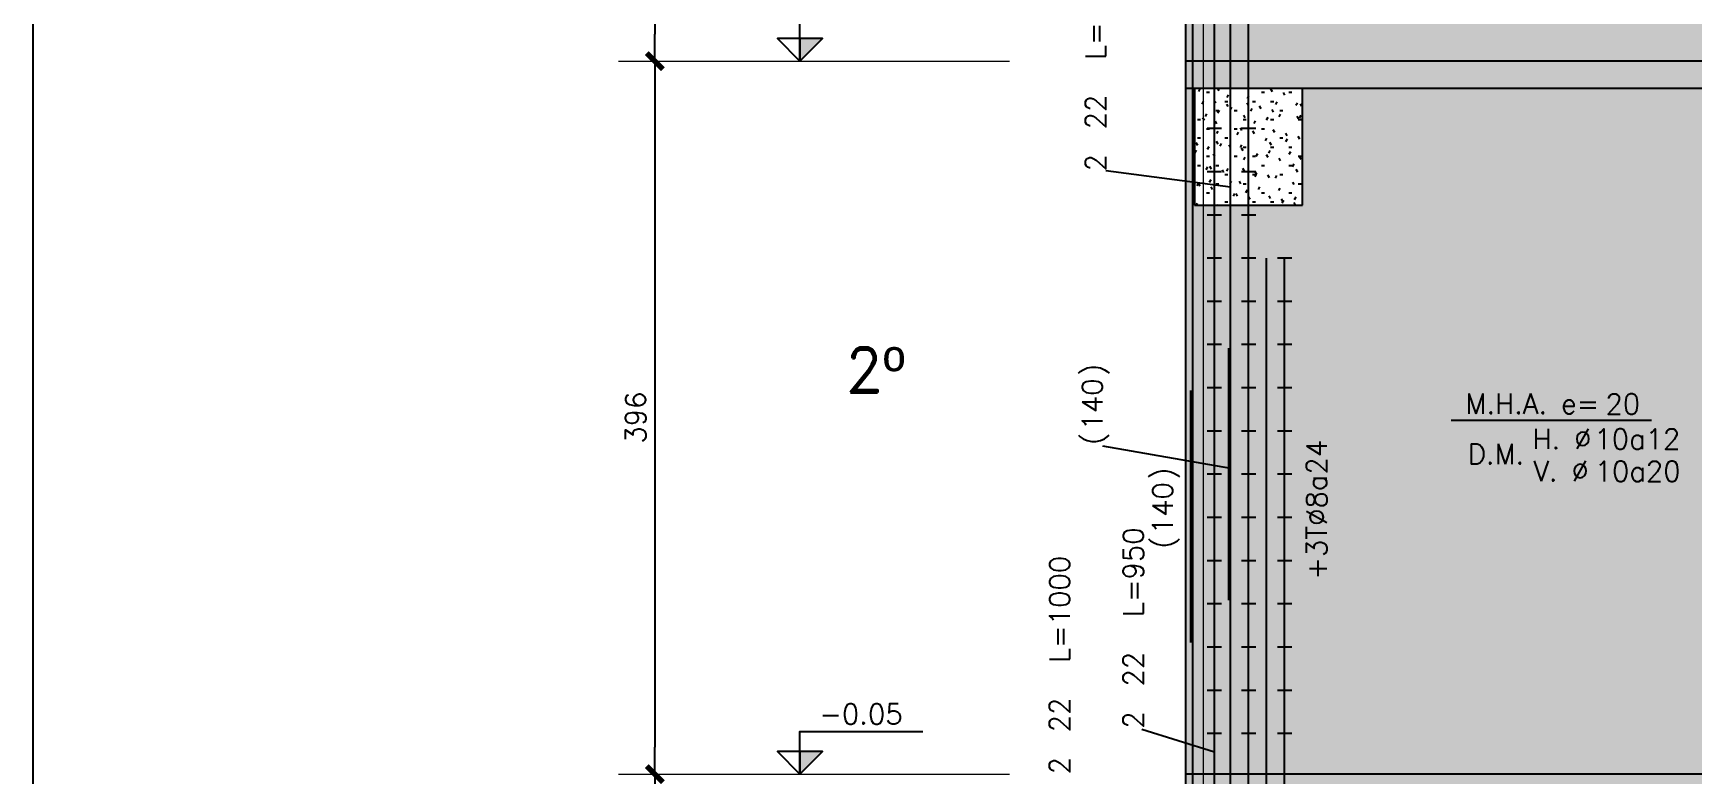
# Model space of a CAD drawing. Extents: x -58 to 5689, y 66 to 4123.
# Drawn here: x -58 to 864, y 2497 to 2909 of the extents above; entities that cross this region are included whole.
import ezdxf
from ezdxf.enums import TextEntityAlignment as Align

# ---------------------------------------------------------------- set-up
doc = ezdxf.new("R2010")
doc.units = 0
doc.header["$LTSCALE"] = 30
doc.header["$MEASUREMENT"] = 0
doc.layers.get('0').update_dxf_attribs({"linetype": 'CONTINUOUS'})
doc.layers.add("EJE1''$0$RLA-ACHURADO", color=30, linetype='CONTINUOUS', transparency=0.7)
for name, color, linetype, lineweight in [("EJE1''$0$RLA-CONTORNO", 30, 'CONTINUOUS', 25), ("EJE1''$0$RLA-EJES", 1, 'CONTINUOUS', 9), ("EJE1''$0$RLA-NIVEL-1", 1, 'CONTINUOUS', 9)]:
    doc.layers.add(name, color=color, linetype=linetype, lineweight=lineweight)
for name, color, linetype in [("EJE1''$0$RLA-COTAS1", 2, 'CONTINUOUS'), ("EJE1''$0$RLA-COTAS2", 1, 'CONTINUOUS'), ("EJE1''$0$RLA-FE", 7, 'CONTINUOUS'), ("EJE1''$0$RLA-TEXTOS-FE", 9, 'CONTINUOUS'), ("EJE1''$0$RLA-TEXTOS2", 6, 'CONTINUOUS'), ("EJE1''$0$TEXTOS-FE", 9, 'CONTINUOUS'), ("EJE1''$0$TEXTOS1", 9, 'CONTINUOUS'), ('RLA-FORMATO', 7, 'CONTINUOUS')]:
    doc.layers.add(name, color=color, linetype=linetype)
doc.styles.add("EJE1''$0$RomanD", font='romand.shx', dxfattribs={"height": 31.5})
doc.styles.add("EJE1''$0$ROMANS", font='romans.shx', dxfattribs={"height": 11.25})
doc.dimstyles.new("EJE1''$0$ING-50", dxfattribs={"dimscale": 50, "dimtxt": 0.27, "dimasz": 0.3, "dimexe": 0, "dimexo": 0, "dimgap": 0.1, "dimtad": 1, "dimdec": 1, "dimzin": 12, "dimdsep": 46, "dimtxsty": "EJE1''$0$ROMANS", "dimblk": "EJE1''$0$TICK1", "dimblk1": "EJE1''$0$TICK1", "dimblk2": "EJE1''$0$TICK1", "dimcen": 0.09, "dimclrd": 2, "dimclre": 1, "dimclrt": 3, "dimadec": 0, "dimazin": 0, "dimtfac": 1, "dimtdec": 0, "dimtix": 1, "dimtmove": 2, "dimatfit": 3, "dimldrblk": "EJE1''$0$TICK1", "dimfxl": 0, "dimfxlon": 1, "dimtolj": 1, "dimtzin": 0, "dimarcsym": 0})
pattern_1 = [(0, (-2068.284, -603.987), (20.32, 5.08), [1.676, -13.564, 1.676, -13.564, -81.28]), (0, (-2068.284, -603.987), (20.32, 5.08), [-30.48, 1.676, -28.804, 1.676, -13.564, -35.56]), (0, (-2068.284, -603.987), (20.32, 5.08), [-76.2, 1.676, -8.484, 1.676, -23.724]), (120, (-2060.664, -601.447), (-14.559409, 15.057636), [1.676, -13.564, 1.676, -13.564, -81.28]), (120, (-2060.664, -601.447), (-14.559409, 15.057636), [-30.48, 1.676, -28.804, 1.676, -13.564, -35.56]), (120, (-2060.664, -601.447), (-14.559409, 15.057636), [-76.2, 1.676, -8.484, 1.676, -23.724]), (240, (-2058.124, -591.287), (-5.760591, -20.137636), [1.676, -13.564, 1.676, -13.564, -81.28]), (240, (-2058.124, -591.287), (-5.760591, -20.137636), [-30.48, 1.676, -28.804, 1.676, -13.564, -35.56]), (240, (-2058.124, -591.287), (-5.760591, -20.137636), [-76.2, 1.676, -8.484, 1.676, -23.724])]

# ---------------------------------------------------------------- blocks, each defined once
blk = doc.blocks.new("EJE1''$0$TICK1")
at = {"color": 2}
for points in [[(0, 0), (-1, 0)], [(0, 0), (1, 0)]]:
    blk.add_lwpolyline(points, dxfattribs=at)
at = {"color": 2, "const_width": 0.2}
blk.add_lwpolyline([(-0.3, -0.3), (0.3, 0.3)], dxfattribs=at)
blk = doc.blocks.new("EJE1''$0$DIMBLOCK7-EJE 1__")
at = {"layer": "EJE1''$0$RLA-COTAS1", "color": 2, "lineweight": -2, "transparency": 16777216}
blk.add_line((-2724.26, 772), (-2724.26, 406), dxfattribs=at)
at = {"layer": "EJE1''$0$RLA-COTAS1", "color": 2, "lineweight": -2, "transparency": 16777216, "xscale": 15, "yscale": 15, "zscale": 15}
for p, rotation in [((-2724.26, 787), 90), ((-2724.26, 391), 270)]:
    blk.add_blockref("EJE1''$0$TICK1", p, dxfattribs=dict(at, rotation=rotation))
at = {"layer": "EJE1''$0$RLA-COTAS1", "color": 3, "transparency": 16777216, "insert": (-2734.89, 589), "char_height": 11.25, "attachment_point": 5, "rotation": 90, "style": "EJE1''$0$ROMANS"}
blk.add_mtext('\\A1;396', dxfattribs=at)
blk = doc.blocks.new("EJE1''$0$DIMBLOCK8-EJE 1__")
at = {"layer": "EJE1''$0$RLA-COTAS1", "color": 2, "lineweight": -2, "transparency": 16777216}
blk.add_line((-2724.26, 376), (-2724.26, 10), dxfattribs=at)
at = {"layer": "EJE1''$0$RLA-COTAS1", "color": 2, "lineweight": -2, "transparency": 16777216, "xscale": 15, "yscale": 15, "zscale": 15}
for p, rotation in [((-2724.26, 391), 90), ((-2724.26, -5), 270)]:
    blk.add_blockref("EJE1''$0$TICK1", p, dxfattribs=dict(at, rotation=rotation))
at = {"layer": "EJE1''$0$RLA-COTAS1", "color": 3, "transparency": 16777216, "insert": (-2734.89, 193), "char_height": 11.25, "attachment_point": 5, "rotation": 90, "style": "EJE1''$0$ROMANS"}
blk.add_mtext('\\A1;396', dxfattribs=at)
blk = doc.blocks.new("EJE1''$0$DIMBLOCK9-EJE 1__")
at = {"layer": "EJE1''$0$RLA-COTAS1", "color": 2, "lineweight": -2, "transparency": 16777216}
blk.add_line((-2724.26, -20), (-2724.26, -386), dxfattribs=at)
at = {"layer": "EJE1''$0$RLA-COTAS1", "color": 2, "lineweight": -2, "transparency": 16777216, "xscale": 15, "yscale": 15, "zscale": 15}
for p, rotation in [((-2724.26, -5), 90), ((-2724.26, -401), 270)]:
    blk.add_blockref("EJE1''$0$TICK1", p, dxfattribs=dict(at, rotation=rotation))
at = {"layer": "EJE1''$0$RLA-COTAS1", "color": 3, "transparency": 16777216, "insert": (-2734.89, -203), "char_height": 11.25, "attachment_point": 5, "rotation": 90, "style": "EJE1''$0$ROMANS"}
blk.add_mtext('\\A1;396', dxfattribs=at)
blk = doc.blocks.new("EJE1''$0$nivel-el")
blk.add_hatch(color=1).paths.add_polyline_path([(0, 0), (12.5, 12.5), (0, 12.5)])
at = {"color": 3}
blk.add_lwpolyline([(0, 0), (12.5, 12.5), (-12.5, 12.5), (0, 0), (0, 23.61), (68.35, 23.61)], dxfattribs=at)
blk.add_lwpolyline([(0, 0), (12.5, 12.5), (0, 12.5), (0, 0)])
at = {"color": 3, "style": "EJE1''$0$ROMANS", "flags": 4}
blk.add_attdef('%%P0.00', text='', height=11.25, dxfattribs=at).set_placement((33.96, 27.67), align=Align.CENTER)
blk = doc.blocks.new('*U31')
at = {"layer": "EJE1''$0$TEXTOS1", "color": 5}
blk.add_line((-55.6, 0), (55.6, 0), dxfattribs=at)
at = {"layer": "EJE1''$0$TEXTOS-FE", "color": 9, "style": "EJE1''$0$ROMANS"}
for s, p in [('H. %%C', (5.91, -15.98)), ('D.M.', (-30.78, -24.35)), ('V. %%C', (5.39, -33.82))]:
    blk.add_text(s, height=11.25, dxfattribs=at).set_placement(p, align=Align.CENTER)
at = {"layer": "EJE1''$0$TEXTOS-FE", "color": 9, "style": "EJE1''$0$ROMANS", "flags": 12}
for tag, p in [('MALLA_2', (23.91, -16.08)), ('MALLA_3', (24.04, -33.98))]:
    blk.add_attdef(tag, p, '', height=11.25, dxfattribs=at)
at = {"layer": "EJE1''$0$TEXTOS1", "color": 9, "style": "EJE1''$0$ROMANS"}
blk.add_text('M.H.A. e=', height=11.25, dxfattribs=at).set_placement((-10.55, 3.6), align=Align.CENTER)
at = {"layer": "EJE1''$0$TEXTOS1", "color": 9, "style": "EJE1''$0$ROMANS", "flags": 12}
blk.add_attdef('ESPESOR', (30.06, 3.44), '', height=11.25, dxfattribs=at)
blk = doc.blocks.new('*U52')
at = {"layer": "EJE1''$0$RLA-FE"}
for p, q in [((0, 0), (1078.21, 0)), ((1078.21, 0), (1128.21, 0)), ((1128.21, 0), (1160, 0)), ((1160, 0), (1160, 0))]:
    blk.add_line(p, q, dxfattribs=at)
at = {"layer": "EJE1''$0$RLA-FE", "color": 3, "style": "EJE1''$0$ROMANS", "flags": 8}
for tag, p in [('F=', (249.88, 9.32)), ('NUM', (264.29, 9.32))]:
    blk.add_attdef(tag, text='', height=11.25, dxfattribs=at).set_placement(p, align=Align.RIGHT)
at = {"layer": "EJE1''$0$RLA-FE", "color": 3, "style": "EJE1''$0$ROMANS"}
for tag, p, flags in [('PHI', (268.18, 9.54), 14), ('DIAM', (278.04, 9.32), 12), ('MINUS', (300.06, 9.32), 13), ('MARK', (313.45, 9.32), 13), ('TEXTO_FE1', (316.75, 9.32), 8), ('TEXTO_FE2', (384.27, 9.34), 8), ('TIPO', (578.8, -75.78), 13), ('NVECES', (564.93, -94.72), 13), ('NUMFE', (568.86, -114.48), 13), ('CAPA', (577.06, -133.6), 13), ('DESPLAZA', (278.34, -151.59), 13), ('ESPACIO', (284.39, -169.95), 13), ('CANT', (298.23, -188.75), 13)]:
    blk.add_attdef(tag, p, '', height=11.25, dxfattribs=dict(at, flags=flags))
blk = doc.blocks.new('*U49')
at = {"layer": "EJE1''$0$RLA-FE"}
for p, q in [((0, 0), (0, 0)), ((0, 0), (818.21, 0)), ((818.21, 0), (868.21, 0)), ((868.21, 0), (900, 0)), ((900, 0), (900, 0))]:
    blk.add_line(p, q, dxfattribs=at)
at = {"layer": "EJE1''$0$RLA-FE", "color": 3, "style": "EJE1''$0$ROMANS", "flags": 8}
for tag, p in [('F=', (358.44, 9.32)), ('NUM', (372.85, 9.32))]:
    blk.add_attdef(tag, text='', height=11.25, dxfattribs=at).set_placement(p, align=Align.RIGHT)
at = {"layer": "EJE1''$0$RLA-FE", "color": 3, "style": "EJE1''$0$ROMANS"}
for tag, p, flags in [('PHI', (376.74, 9.54), 14), ('DIAM', (386.6, 9.32), 12), ('MINUS', (408.62, 9.32), 13), ('MARK', (422.01, 9.32), 13), ('TEXTO_FE1', (425.31, 9.32), 8), ('TEXTO_FE2', (492.83, 9.34), 8), ('TIPO', (448.8, -75.78), 13), ('NVECES', (434.93, -94.72), 13), ('NUMFE', (438.86, -114.48), 13), ('CAPA', (447.06, -133.6), 13), ('DESPLAZA', (278.34, -151.59), 13), ('ESPACIO', (284.39, -169.95), 13), ('CANT', (298.23, -188.75), 13)]:
    blk.add_attdef(tag, p, '', height=11.25, dxfattribs=dict(at, flags=flags))
blk = doc.blocks.new('*U46')
at = {"layer": "EJE1''$0$RLA-FE", "color": 6}
blk.add_line((0, 1), (140, 1), dxfattribs=at)
at = {"layer": "EJE1''$0$RLA-FE", "color": 3, "style": "EJE1''$0$ROMANS", "flags": 8}
for tag, p in [('(', (55.66, 11.14)), ('EMP', (74.68, 11.14)), (')', (93.99, 11.14))]:
    blk.add_attdef(tag, text='', height=11.25, dxfattribs=at).set_placement(p, align=Align.CENTER)
blk = doc.blocks.new('*U60')
at = {"layer": "EJE1''$0$RLA-FE"}
blk.add_line((0, 0), (868.21, 0), dxfattribs=at)
at = {"layer": "EJE1''$0$RLA-FE", "color": 3, "style": "EJE1''$0$ROMANS", "flags": 8}
for tag, p in [('F=', (297.46, 39.32)), ('NUM', (311.87, 39.32))]:
    blk.add_attdef(tag, text='', height=11.25, dxfattribs=at).set_placement(p, align=Align.RIGHT)
at = {"layer": "EJE1''$0$RLA-FE", "color": 3, "style": "EJE1''$0$ROMANS"}
for tag, p, flags in [('PHI', (315.77, 39.54), 14), ('DIAM', (325.63, 39.32), 12), ('MINUS', (347.64, 39.32), 13), ('MARK', (361.04, 39.32), 13), ('TEXTO_FE1', (364.34, 39.32), 8), ('TEXTO_FE2', (431.86, 39.34), 8), ('TIPO', (473.8, -75.78), 13), ('NVECES', (459.93, -94.72), 13), ('NUMFE', (463.86, -114.48), 13), ('CAPA', (472.06, -133.6), 13), ('DESPLAZA', (278.34, -151.59), 13), ('ESPACIO', (284.39, -169.95), 13), ('CANT', (298.23, -188.75), 13)]:
    blk.add_attdef(tag, p, '', height=11.25, dxfattribs=dict(at, flags=flags))
blk = doc.blocks.new('*U54')
at = {"layer": "EJE1''$0$RLA-FE"}
for p, q in [((0, -33), (0, 0)), ((0, 0), (628.21, 0)), ((628.21, 0), (678.21, 0)), ((678.21, 0), (710, 0)), ((710, 0), (710, 0))]:
    blk.add_line(p, q, dxfattribs=at)
at = {"layer": "EJE1''$0$RLA-FE", "color": 3, "style": "EJE1''$0$ROMANS", "flags": 8}
for tag, p in [('F=', (100.49, 69.32)), ('NUM', (114.9, 69.32))]:
    blk.add_attdef(tag, text='', height=11.25, dxfattribs=at).set_placement(p, align=Align.RIGHT)
at = {"layer": "EJE1''$0$RLA-FE", "color": 3, "style": "EJE1''$0$ROMANS"}
for tag, p, flags in [('PHI', (118.8, 69.54), 14), ('DIAM', (128.65, 69.32), 12), ('MINUS', (150.67, 69.32), 13), ('MARK', (164.06, 69.32), 13), ('TEXTO_FE1', (167.36, 69.32), 8), ('TEXTO_FE2', (234.89, 69.34), 8), ('TIPO', (353.8, -75.78), 13), ('NVECES', (339.93, -94.72), 13), ('NUMFE', (343.86, -114.48), 13), ('CAPA', (352.06, -133.6), 13), ('DESPLAZA', (278.34, -151.59), 13), ('ESPACIO', (284.39, -169.95), 13), ('CANT', (298.23, -188.75), 13)]:
    blk.add_attdef(tag, p, '', height=11.25, dxfattribs=dict(at, flags=flags))
blk = doc.blocks.new('*U48')
at = {"layer": "EJE1''$0$RLA-FE"}
for p, q in [((0, 0), (0, 0)), ((0, 0), (568.21, 0)), ((568.21, 0), (618.21, 0)), ((618.21, 0), (650, 0)), ((650, 0), (650, 0))]:
    blk.add_line(p, q, dxfattribs=at)
at = {"layer": "EJE1''$0$RLA-FE", "color": 3, "style": "EJE1''$0$ROMANS", "flags": 8}
for tag, p in [('F=', (233.44, 69.32)), ('NUM', (247.85, 69.32))]:
    blk.add_attdef(tag, text='', height=11.25, dxfattribs=at).set_placement(p, align=Align.RIGHT)
at = {"layer": "EJE1''$0$RLA-FE", "color": 3, "style": "EJE1''$0$ROMANS"}
for tag, p, flags in [('PHI', (251.74, 69.54), 14), ('DIAM', (261.6, 69.32), 12), ('MINUS', (283.62, 69.32), 13), ('MARK', (297.01, 69.32), 13), ('TEXTO_FE1', (300.31, 69.32), 8), ('TEXTO_FE2', (367.83, 69.34), 8), ('TIPO', (323.8, -75.78), 13), ('NVECES', (309.93, -94.72), 13), ('NUMFE', (313.86, -114.48), 13), ('CAPA', (322.06, -133.6), 13), ('DESPLAZA', (278.34, -151.59), 13), ('ESPACIO', (284.39, -169.95), 13), ('CANT', (298.23, -188.75), 13)]:
    blk.add_attdef(tag, p, '', height=11.25, dxfattribs=dict(at, flags=flags))
blk = doc.blocks.new('*U61')
at = {"layer": "EJE1''$0$RLA-FE", "color": 6}
blk.add_line((0, 1), (140, 1), dxfattribs=at)
at = {"layer": "EJE1''$0$RLA-FE", "color": 3, "style": "EJE1''$0$ROMANS", "flags": 8}
for tag, p in [('(', (89.75, 71.14)), (')', (128.08, 71.14)), ('EMP', (108.77, 71.14))]:
    blk.add_attdef(tag, text='', height=11.25, dxfattribs=at).set_placement(p, align=Align.CENTER)
blk = doc.blocks.new('*U59')
at = {"layer": "EJE1''$0$RLA-FE"}
blk.add_line((0, 0), (918.21, 0), dxfattribs=at)
at = {"layer": "EJE1''$0$RLA-FE", "color": 3, "style": "EJE1''$0$ROMANS"}
for tag, p, flags in [('PHI', (266.84, 99.54), 14), ('DIAM', (276.7, 99.32), 12), ('MINUS', (298.72, 99.32), 13), ('MARK', (312.11, 99.32), 13), ('TEXTO_FE1', (315.41, 99.32), 8), ('TEXTO_FE2', (382.93, 99.34), 8), ('TIPO', (498.8, -75.78), 13), ('NVECES', (484.93, -94.72), 13), ('NUMFE', (488.86, -114.48), 13), ('CAPA', (497.06, -133.6), 13), ('DESPLAZA', (278.34, -151.59), 13), ('ESPACIO', (284.39, -169.95), 13), ('CANT', (298.23, -188.75), 13)]:
    blk.add_attdef(tag, p, '', height=11.25, dxfattribs=dict(at, flags=flags))
at = {"layer": "EJE1''$0$RLA-FE", "color": 3, "style": "EJE1''$0$ROMANS", "flags": 8}
for tag, p in [('F=', (248.54, 99.32)), ('NUM', (262.95, 99.32))]:
    blk.add_attdef(tag, text='', height=11.25, dxfattribs=at).set_placement(p, align=Align.RIGHT)
blk = doc.blocks.new('*U57')
at = {"layer": "EJE1''$0$RLA-FE"}
for p, q in [((0, 40), (0, 0)), ((0, 0), (678.21, 0)), ((678.21, 0), (728.21, 0)), ((728.21, 0), (760, 0)), ((760, 0), (760, 0))]:
    blk.add_line(p, q, dxfattribs=at)
at = {"layer": "EJE1''$0$RLA-FE", "color": 3, "style": "EJE1''$0$ROMANS", "flags": 8}
for tag, p in [('F=', (154.66, -52.26)), ('NUM', (169.07, -52.26))]:
    blk.add_attdef(tag, text='', height=11.25, dxfattribs=at).set_placement(p, align=Align.RIGHT)
at = {"layer": "EJE1''$0$RLA-FE", "color": 3, "style": "EJE1''$0$ROMANS"}
for tag, p, flags in [('PHI', (172.97, -52.05), 14), ('DIAM', (182.82, -52.26), 12), ('MINUS', (204.84, -52.26), 13), ('MARK', (218.23, -52.26), 13), ('TEXTO_FE1', (221.54, -52.26), 8), ('TEXTO_FE2', (289.06, -52.24), 8), ('TIPO', (378.8, -75.78), 13), ('NVECES', (364.93, -94.72), 13), ('NUMFE', (368.86, -114.48), 13), ('CAPA', (377.06, -133.6), 13), ('DESPLAZA', (278.34, -151.59), 13), ('ESPACIO', (284.39, -169.95), 13), ('CANT', (298.23, -188.75), 13)]:
    blk.add_attdef(tag, p, '', height=11.25, dxfattribs=dict(at, flags=flags))
blk = doc.blocks.new('*U58')
at = {"layer": "EJE1''$0$RLA-FE"}
for p, q in [((0, 40), (0, 0)), ((0, 0), (678.21, 0)), ((678.21, 0), (728.21, 0)), ((728.21, 0), (760, 0)), ((760, 0), (760, 0))]:
    blk.add_line(p, q, dxfattribs=at)
at = {"layer": "EJE1''$0$RLA-FE", "color": 3, "style": "EJE1''$0$ROMANS", "flags": 8}
for tag, p in [('F=', (162.15, -21.3)), ('NUM', (176.56, -21.3))]:
    blk.add_attdef(tag, text='', height=11.25, dxfattribs=at).set_placement(p, align=Align.RIGHT)
at = {"layer": "EJE1''$0$RLA-FE", "color": 3, "style": "EJE1''$0$ROMANS"}
for tag, p, flags in [('PHI', (180.46, -21.08), 14), ('DIAM', (190.31, -21.3), 12), ('MINUS', (212.33, -21.3), 13), ('MARK', (225.72, -21.3), 13), ('TEXTO_FE1', (229.02, -21.3), 8), ('TEXTO_FE2', (296.54, -21.28), 8), ('TIPO', (378.8, -75.78), 13), ('NVECES', (364.93, -94.72), 13), ('NUMFE', (368.86, -114.48), 13), ('CAPA', (377.06, -133.6), 13), ('DESPLAZA', (278.34, -151.59), 13), ('ESPACIO', (284.39, -169.95), 13), ('CANT', (298.23, -188.75), 13)]:
    blk.add_attdef(tag, p, '', height=11.25, dxfattribs=dict(at, flags=flags))
blk = doc.blocks.new('*U62')
at = {"layer": "EJE1''$0$RLA-FE", "color": 1}
blk.add_line((-4, 0), (4, 0), dxfattribs=at)
blk = doc.blocks.new('*U63')
at = {"layer": "EJE1''$0$RLA-COTAS2", "color": 0, "linetype": 'ByBlock', "lineweight": -2, "transparency": 16777216}
for p in [(0, 264), (0, 240), (0, 216), (0, 192), (0, 168), (0, 144), (0, 120), (0, 96), (0, 72), (0, 48), (0, 24), (0, 0)]:
    blk.add_blockref('*U62', p, dxfattribs=at)
blk = doc.blocks.new('*U64')
at = {"layer": "EJE1''$0$RLA-FE", "color": 1}
blk.add_line((-4, 0), (4, 0), dxfattribs=at)
blk = doc.blocks.new('*U65')
at = {"layer": "EJE1''$0$RLA-COTAS2", "color": 0, "linetype": 'ByBlock', "lineweight": -2, "transparency": 16777216}
for p in [(0, 336), (0, 312), (0, 288), (0, 264), (0, 240), (0, 216), (0, 192), (0, 168), (0, 144), (0, 120), (0, 96), (0, 72), (0, 48), (0, 24), (0, 0)]:
    blk.add_blockref('*U64', p, dxfattribs=at)
blk = doc.blocks.new('*U66')
at = {"layer": "EJE1''$0$RLA-FE", "color": 1}
blk.add_line((-4, 0), (4, 0), dxfattribs=at)
blk = doc.blocks.new('*U67')
at = {"layer": "EJE1''$0$RLA-COTAS2", "color": 0, "linetype": 'ByBlock', "lineweight": -2, "transparency": 16777216}
for p in [(0, 336), (0, 312), (0, 288), (0, 264), (0, 240), (0, 216), (0, 192), (0, 168), (0, 144), (0, 120), (0, 96), (0, 72), (0, 48), (0, 24), (0, 0)]:
    blk.add_blockref('*U66', p, dxfattribs=at)
blk = doc.blocks.new("EJE1''")
at = {"layer": "EJE1''$0$RLA-ACHURADO"}
h = blk.add_hatch(dxfattribs=at)
h.set_pattern_fill('SAND - DENSE', color=256, style=0, pattern_type=2)
h.set_pattern_definition(pattern_1)
h.paths.add_polyline_path([(-2424.52, 391), (-2054.52, 391), (-2054.52, 772), (-2364.52, 772), (-2364.52, 707), (-2424.52, 707), (-2424.52, 772), (-2429.52, 772), (-2429.52, 391)], flags=0)
h.paths.add_polyline_path([(-2024.52, 391), (-1764.52, 391), (-1764.52, 787), (-2024.52, 787), (-2024.52, 772)], flags=0)
h = blk.add_hatch(dxfattribs=at)
h.set_pattern_fill('SAND - DENSE', color=256, style=0, pattern_type=2)
h.set_pattern_definition(pattern_1)
h.paths.add_polyline_path([(-2054.52, -5), (-2054.52, 376), (-2364.52, 376), (-2364.52, 311), (-2424.52, 311), (-2424.52, 376), (-2429.52, 376), (-2429.52, -5)], flags=0)
h.paths.add_polyline_path([(-2024.52, -5), (-1764.52, -5), (-1764.52, 391), (-2024.52, 391), (-2024.52, 307.29)], flags=0)
h = blk.add_hatch(dxfattribs=at)
h.set_pattern_fill('SAND - DENSE', color=256, style=0, pattern_type=2)
h.set_pattern_definition(pattern_1)
h.paths.add_polyline_path([(-2024.52, 376), (-2024.52, 391), (-2429.52, 391), (-2429.52, 376)], flags=0)
h.paths.add_polyline_path([(-1764.52, 376), (-1640.39, 376), (-1640.39, 391), (-1764.52, 391)], flags=0)
h = blk.add_hatch(dxfattribs=at)
h.set_pattern_fill('SAND - DENSE', color=256, style=0, pattern_type=2)
h.set_pattern_definition(pattern_1)
h.paths.add_polyline_path([(-2364.52, 311), (-2364.52, 376), (-2424.52, 376), (-2424.52, 311)], flags=0)
h = blk.add_hatch(dxfattribs=at)
h.set_pattern_fill('SAND - DENSE', color=256, style=0, pattern_type=2)
h.set_pattern_definition(pattern_1)
h.paths.add_polyline_path([(-2024.52, -20), (-2024.52, -5), (-2429.52, -5), (-2429.52, -20)], flags=0)
h.paths.add_polyline_path([(-1764.52, -20), (-1640.39, -20), (-1640.39, -5), (-1764.52, -5)], flags=0)
at = {"layer": "EJE1''$0$RLA-CONTORNO"}
for p, q in [((-2429.52, 772), (-2429.52, 391)), ((-2024.52, 391), (-2429.52, 391)), ((-2429.52, 391), (-2429.52, 376)), ((-2429.52, 376), (-2429.52, -5)), ((-2429.52, 376), (-2424.52, 376)), ((-2424.52, 376), (-2424.52, 311)), ((-2424.52, 376), (-2364.52, 376)), ((-2364.52, 376), (-2024.52, 376)), ((-2364.52, 311), (-2364.52, 376)), ((-2424.52, 311), (-2364.52, 311)), ((-2024.52, -5), (-2429.52, -5)), ((-2429.52, -5), (-2429.52, -20))]:
    blk.add_line(p, q, dxfattribs=at)
at = {"layer": "EJE1''$0$RLA-EJES"}
for p, q in [((-2419.52, -973.11), (-2419.52, 1463)), ((-2394.52, -536.03), (-2394.52, 1447.97))]:
    blk.add_line(p, q, dxfattribs=at)
at = {"layer": "EJE1''$0$RLA-FE", "color": 2}
for p, q in [((-2473.84, 330.24), (-2404.52, 321.15)), ((-2475.66, 177.23), (-2404.52, 164.95)), ((-2453.86, 19.93), (-2413.52, 7.33))]:
    blk.add_line(p, q, dxfattribs=at)
at = {"layer": "EJE1''$0$RLA-NIVEL-1"}
for p, q in [((-2744.52, 391), (-2527.21, 391)), ((-2744.52, -5), (-2527.21, -5))]:
    blk.add_line(p, q, dxfattribs=at)
ref = blk.add_blockref("EJE1''$0$nivel-el", (-2643.74, 391))
ref.add_attrib('%%P0.00', '+3.91', dxfattribs={"color": 3, "height": 11.25, "style": "EJE1''$0$ROMANS"}).set_placement((-2609.78, 418.67), align=Align.CENTER)
ref = blk.add_blockref('*U61', (-2404.52, 91.5), dxfattribs=dict(rotation=90))
ref.add_attrib('EMP', '140', dxfattribs={"layer": "EJE1''$0$RLA-FE", "color": 3, "height": 11.25, "rotation": 90, "style": "EJE1''$0$ROMANS"}).set_placement((-2475.66, 200.27), align=Align.CENTER)
ref.add_attrib('(', '(', dxfattribs={"layer": "EJE1''$0$RLA-FE", "color": 3, "height": 11.25, "rotation": 90, "style": "EJE1''$0$ROMANS"}).set_placement((-2475.66, 181.25), align=Align.CENTER)
ref.add_attrib(')', ')', dxfattribs={"layer": "EJE1''$0$RLA-FE", "color": 3, "height": 11.25, "rotation": 90, "style": "EJE1''$0$ROMANS"}).set_placement((-2475.66, 219.58), align=Align.CENTER)
ref = blk.add_blockref('*U31', (-2226.35, 191.54))
ref.add_attrib('ESPESOR', '20', (-2196.3, 194.98), dxfattribs={"layer": "EJE1''$0$TEXTOS1", "color": 9, "height": 11.25, "style": "EJE1''$0$ROMANS"})
ref.add_attrib('MALLA_2', '10a12', (-2202.44, 175.47), dxfattribs={"layer": "EJE1''$0$TEXTOS-FE", "color": 9, "height": 11.25, "style": "EJE1''$0$ROMANS"})
ref.add_attrib('MALLA_3', '10a20', (-2202.31, 157.57), dxfattribs={"layer": "EJE1''$0$TEXTOS-FE", "color": 9, "height": 11.25, "style": "EJE1''$0$ROMANS"})
ref = blk.add_blockref("EJE1''$0$nivel-el", (-2643.74, -5))
ref.add_attrib('%%P0.00', '-0.05', dxfattribs={"color": 3, "height": 11.25, "style": "EJE1''$0$ROMANS"}).set_placement((-2609.78, 22.67), align=Align.CENTER)
at = {"layer": "EJE1''$0$RLA-COTAS2", "rotation": 180}
for name, p in [('*U67', (-2413.52, 353.5)), ('*U65', (-2394.52, 353.5)), ('*U63', (-2374.52, 281.5))]:
    blk.add_blockref(name, p, dxfattribs=at)
at = {"layer": "EJE1''$0$RLA-FE"}
ref = blk.add_blockref('*U49', (-2425.52, 68), dxfattribs=dict(at, rotation=90))
ref.add_attrib('DIAM', '22', (-2434.84, 454.6), dxfattribs={"color": 3, "height": 11.25, "rotation": 90, "style": "EJE1''$0$ROMANS"})
ref.add_attrib('NUM', '2', dxfattribs={"color": 3, "height": 11.25, "rotation": 90, "style": "EJE1''$0$ROMANS"}).set_placement((-2434.84, 440.85), align=Align.RIGHT)
ref.add_attrib('TEXTO_FE1', 'L=900', (-2434.84, 493.31), dxfattribs={"color": 3, "height": 11.25, "rotation": 90, "style": "EJE1''$0$ROMANS"})
ref = blk.add_blockref('*U59', (-2394.52, -258.5), dxfattribs=dict(at, rotation=90))
ref.add_attrib('DIAM', '22', (-2493.84, 18.2), dxfattribs={"color": 3, "height": 11.25, "rotation": 90, "style": "EJE1''$0$ROMANS"})
ref.add_attrib('NUM', '2', dxfattribs={"color": 3, "height": 11.25, "rotation": 90, "style": "EJE1''$0$ROMANS"}).set_placement((-2493.84, 4.45), align=Align.RIGHT)
ref.add_attrib('TEXTO_FE1', 'L=1000', (-2493.84, 56.91), dxfattribs={"color": 3, "height": 11.25, "rotation": 90, "style": "EJE1''$0$ROMANS"})
ref = blk.add_blockref('*U48', (-2404.52, 91.5), dxfattribs=dict(at, rotation=90))
ref.add_attrib('DIAM', '22', (-2473.84, 353.1), dxfattribs={"color": 3, "height": 11.25, "rotation": 90, "style": "EJE1''$0$ROMANS"})
ref.add_attrib('NUM', '2', dxfattribs={"color": 3, "height": 11.25, "rotation": 90, "style": "EJE1''$0$ROMANS"}).set_placement((-2473.84, 339.35), align=Align.RIGHT)
ref.add_attrib('TEXTO_FE1', 'L=650', (-2473.84, 391.81), dxfattribs={"color": 3, "height": 11.25, "rotation": 90, "style": "EJE1''$0$ROMANS"})
ref = blk.add_blockref('*U60', (-2413.52, -282), dxfattribs=dict(at, rotation=90))
ref.add_attrib('DIAM', '22', (-2452.84, 43.63), dxfattribs={"color": 3, "height": 11.25, "rotation": 90, "style": "EJE1''$0$ROMANS"})
ref.add_attrib('NUM', '2', dxfattribs={"color": 3, "height": 11.25, "rotation": 90, "style": "EJE1''$0$ROMANS"}).set_placement((-2452.84, 29.87), align=Align.RIGHT)
ref.add_attrib('TEXTO_FE1', 'L=950', (-2452.84, 82.34), dxfattribs={"color": 3, "height": 11.25, "rotation": 90, "style": "EJE1''$0$ROMANS"})
ref = blk.add_blockref('*U57', (-2384.52, -478.5), dxfattribs=dict(at, rotation=90))
ref.add_attrib('DIAM', '22', (-2332.26, -295.68), dxfattribs={"color": 3, "height": 11.25, "rotation": 90, "style": "EJE1''$0$ROMANS"})
ref.add_attrib('NUM', '2', dxfattribs={"color": 3, "height": 11.25, "rotation": 90, "style": "EJE1''$0$ROMANS"}).set_placement((-2332.26, -309.43), align=Align.RIGHT)
ref.add_attrib('TEXTO_FE1', 'L=800', (-2332.26, -256.96), dxfattribs={"color": 3, "height": 11.25, "rotation": 90, "style": "EJE1''$0$ROMANS"})
ref.add_attrib('TEXTO_FE2', '(40+760)', (-2332.28, -189.44), dxfattribs={"color": 3, "height": 11.25, "rotation": 90, "style": "EJE1''$0$ROMANS"})
ref = blk.add_blockref('*U58', (-2374.52, -478.5), dxfattribs=dict(at, rotation=90))
ref.add_attrib('DIAM', '22', (-2353.22, -288.19), dxfattribs={"color": 3, "height": 11.25, "rotation": 90, "style": "EJE1''$0$ROMANS"})
ref.add_attrib('NUM', '2', dxfattribs={"color": 3, "height": 11.25, "rotation": 90, "style": "EJE1''$0$ROMANS"}).set_placement((-2353.22, -301.94), align=Align.RIGHT)
ref.add_attrib('TEXTO_FE1', 'L=800', (-2353.22, -249.48), dxfattribs={"color": 3, "height": 11.25, "rotation": 90, "style": "EJE1''$0$ROMANS"})
ref.add_attrib('TEXTO_FE2', '(40+760)', (-2353.24, -181.96), dxfattribs={"color": 3, "height": 11.25, "rotation": 90, "style": "EJE1''$0$ROMANS"})
ref = blk.add_blockref('*U54', (-2404.52, -478.5), dxfattribs=dict(at, rotation=90))
ref.add_attrib('DIAM', '22', (-2473.84, -349.85), dxfattribs={"color": 3, "height": 11.25, "rotation": 90, "style": "EJE1''$0$ROMANS"})
ref.add_attrib('NUM', '2', dxfattribs={"color": 3, "height": 11.25, "rotation": 90, "style": "EJE1''$0$ROMANS"}).set_placement((-2473.84, -363.6), align=Align.RIGHT)
ref.add_attrib('TEXTO_FE1', 'L=750', (-2473.84, -311.14), dxfattribs={"color": 3, "height": 11.25, "rotation": 90, "style": "EJE1''$0$ROMANS"})
ref.add_attrib('TEXTO_FE2', '(40+710)', (-2473.86, -243.61), dxfattribs={"color": 3, "height": 11.25, "rotation": 90, "style": "EJE1''$0$ROMANS"})
ref = blk.add_blockref('*U46', (-2425.52, 68), dxfattribs=dict(at, rotation=90))
ref.add_attrib('EMP', '140', dxfattribs={"color": 3, "height": 11.25, "rotation": 90, "style": "EJE1''$0$ROMANS"}).set_placement((-2436.66, 142.68), align=Align.CENTER)
ref.add_attrib('(', '(', dxfattribs={"color": 3, "height": 11.25, "rotation": 90, "style": "EJE1''$0$ROMANS"}).set_placement((-2436.66, 123.66), align=Align.CENTER)
ref.add_attrib(')', ')', dxfattribs={"color": 3, "height": 11.25, "rotation": 90, "style": "EJE1''$0$ROMANS"}).set_placement((-2436.66, 161.99), align=Align.CENTER)
at = {"layer": "EJE1''$0$RLA-FE", "rotation": 90}
blk.add_blockref('*U52', (-2425.52, -952), dxfattribs=at)
at = {"layer": "EJE1''$0$RLA-TEXTOS-FE", "color": 9, "style": "EJE1''$0$ROMANS"}
blk.add_text('+3T%%C8a24', height=11.25, rotation=90, dxfattribs=at).set_placement((-2351.03, 141.81), align=Align.CENTER)
at = {"layer": "EJE1''$0$RLA-TEXTOS2", "color": 5, "insert": (-2602.12, 219.46), "char_height": 25, "width": 62.4158, "attachment_point": 5, "line_spacing_factor": 0.941778, "style": "EJE1''$0$RomanD"}
blk.add_mtext('2º', dxfattribs=at)
at = {"layer": "EJE1''$0$RLA-COTAS1"}
for base, p1, p2, picture, middle in [((-2724.26, 391), (-2719.26, 787), (-2719.26, 391), "EJE1''$0$DIMBLOCK7-EJE 1__", (-2734.89, 589)), ((-2724.26, -5), (-2719.26, 391), (-2719.26, -5), "EJE1''$0$DIMBLOCK8-EJE 1__", (-2734.89, 193)), ((-2724.26, -401), (-2719.26, -5), (-2719.26, -401), "EJE1''$0$DIMBLOCK9-EJE 1__", (-2734.89, -203))]:
    dim = blk.add_linear_dim(base=base, p1=p1, p2=p2, angle=90, dimstyle="EJE1''$0$ING-50", override={"dimexe": 0, "dimexo": 0, "dimdec": 1, "dimfxl": 0, "dimfxlon": 1}, dxfattribs=at)
    dim.commit()
    dim.dimension.update_dxf_attribs({"geometry": picture, "text_midpoint": middle})

msp = doc.modelspace()

# ---------------------------------------------------------------- linework, layer by layer
at = {"layer": 'RLA-FORMATO', "color": 6, "linetype": 'Continuous'}
msp.add_line((-58.1, 68.1), (-58.1, 4123.1), dxfattribs=at)

# ---------------------------------------------------------------- block references
msp.add_blockref("EJE1''", (3011.46, 2502.11))

doc.saveas('drawing.dxf')
